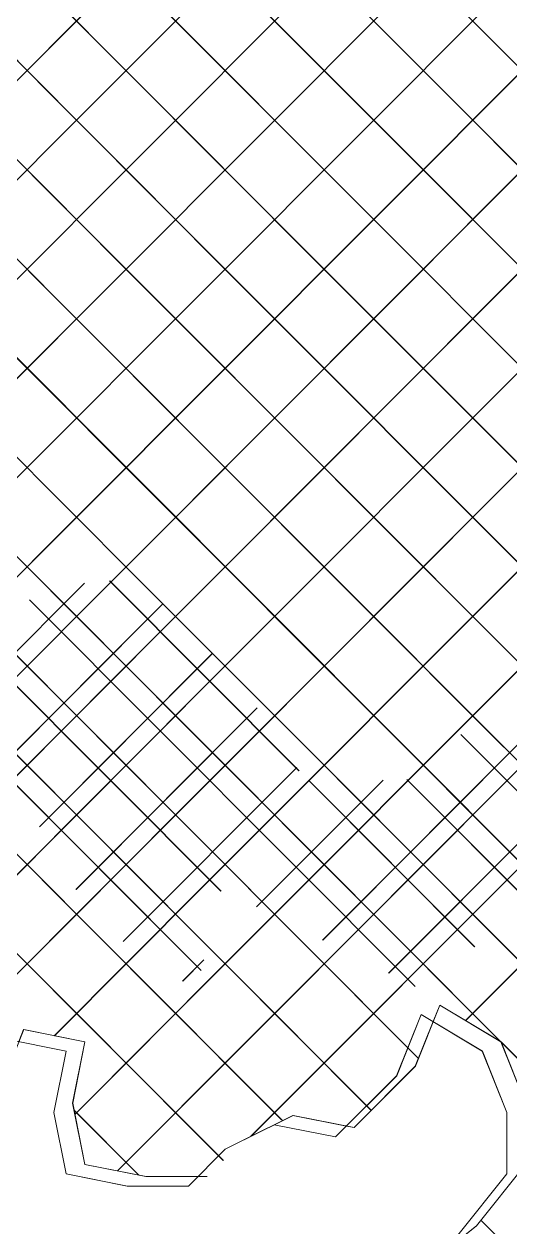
# Model space of a CAD drawing. Header units: millimetres. Extents: x -12186 to 152825, y -4386 to 9463.
# Drawn here: x 121236 to 121620, y 3820 to 4770 of the extents above; entities that cross this region are included whole.
import ezdxf

# ---------------------------------------------------------------- set-up
doc = ezdxf.new("R2010")
doc.units = ezdxf.units.MM
doc.layers.add('G-IMPT', color=8, linetype='Continuous', lineweight=5)
doc.layers.add('L-PLNT', color=71, linetype='Continuous', lineweight=5)

# ---------------------------------------------------------------- blocks, each defined once
blk = doc.blocks.new('SVA_Shades of Green Tree - Australian_Tree_based_on_Leopard_Tree_2901-V502-Section 4')
at = {"layer": 'G-IMPT'}
for p, q in [((-38126.21, 4731.06), (-37875.58, 4982.11)), ((-38126.08, 4731.06), (-37875.45, 4982.11)), ((-38125.76, 4735.54), (-38335.68, 4945.82)), ((-38125.63, 4735.54), (-38335.55, 4945.82)), ((-38310.13, 4468.4), (-37827.33, 4952.02)), ((-38310, 4468.4), (-37827.2, 4952.02)), ((-37828.58, 4751.58), (-38021.96, 4945.28)), ((-37828.45, 4751.58), (-38021.83, 4945.28)), ((-38125.27, 4339.86), (-37530.05, 4936.08)), ((-38125.14, 4339.86), (-37529.92, 4936.08)), ((-38130.54, 4569.87), (-37793.77, 4907.21)), ((-38130.41, 4569.87), (-37793.64, 4907.21)), ((-37866.5, 4711.13), (-38062.38, 4907.34)), ((-37866.37, 4711.13), (-38062.25, 4907.34)), ((-38170.96, 4372.53), (-37649.61, 4894.75)), ((-38170.83, 4372.53), (-37649.48, 4894.75)), ((-38176.59, 4551.17), (-38492.93, 4868.04)), ((-38176.46, 4551.17), (-38492.8, 4868.04)), ((-38162.09, 4693.51), (-38340.29, 4872.01)), ((-38161.97, 4693.51), (-38340.16, 4872.01)), ((-37901.12, 4667.39), (-38095.26, 4861.85)), ((-37901, 4667.39), (-38095.13, 4861.85)), ((-38079.59, 4307.19), (-37530.05, 4857.65)), ((-38079.46, 4307.19), (-37529.92, 4857.65)), ((-38052.24, 4569.87), (-37760.2, 4862.4)), ((-38052.11, 4569.87), (-37760.07, 4862.4)), ((-38242, 4693.51), (-38104.75, 4830.99)), ((-38241.87, 4693.51), (-38104.62, 4830.99)), ((-37934.69, 4622.58), (-38113.69, 4801.88)), ((-37934.56, 4622.58), (-38113.56, 4801.88)), ((-38047.18, 4261.23), (-37530.05, 4779.22)), ((-38047.05, 4261.23), (-37529.92, 4779.22)), ((-37530.05, 4452.55), (-37828.58, 4751.58)), ((-37529.92, 4452.55), (-37828.45, 4751.58)), ((-37968.25, 4577.77), (-38125.76, 4735.54)), ((-37968.12, 4577.77), (-38125.63, 4735.54)), ((-38163.7, 4693.51), (-38126.21, 4731.06)), ((-38163.57, 4693.51), (-38126.08, 4731.06)), ((-37530.05, 4374.12), (-37866.5, 4711.13)), ((-37529.92, 4374.12), (-37866.37, 4711.13)), ((-38062.85, 4167.1), (-37530.05, 4700.79)), ((-38062.72, 4167.1), (-37529.92, 4700.79)), ((-38391.3, 4465.53), (-38163.7, 4693.51)), ((-38391.17, 4465.53), (-38163.57, 4693.51)), ((-38116.96, 4569.87), (-38240.39, 4693.51)), ((-38116.83, 4569.87), (-38240.26, 4693.51)), ((-38038.66, 4569.87), (-38162.09, 4693.51)), ((-38038.54, 4569.87), (-38161.97, 4693.51)), ((-37530.05, 4295.69), (-37901.12, 4667.39)), ((-37529.92, 4295.69), (-37901, 4667.39)), ((-38062.85, 4088.67), (-37530.05, 4622.37)), ((-38062.72, 4088.67), (-37529.92, 4622.37)), ((-37530.05, 4217.26), (-37934.69, 4622.58)), ((-37529.92, 4217.26), (-37934.56, 4622.58)), ((-37530.05, 4138.83), (-37968.25, 4577.77)), ((-37529.92, 4138.83), (-37968.12, 4577.77)), ((-38268.09, 4432.08), (-38130.54, 4569.87)), ((-38267.96, 4432.08), (-38130.41, 4569.87)), ((-38219.52, 4402.31), (-38052.24, 4569.87)), ((-38219.4, 4402.31), (-38052.11, 4569.87)), ((-37728.36, 4180.61), (-38116.96, 4569.87)), ((-37728.23, 4180.61), (-38116.83, 4569.87)), ((-37672.42, 4203.02), (-38038.66, 4569.87)), ((-37672.29, 4203.02), (-38038.54, 4569.87)), ((-37824.91, 4198.9), (-38176.59, 4551.17)), ((-37740.46, 4114.44), (-38176.46, 4551.17)), ((-38045.72, 4027.4), (-37530.05, 4543.94)), ((-38045.59, 4027.4), (-37529.92, 4543.94)), ((-37617, 3912.21), (-38224.96, 4521.19)), ((-37616.87, 3912.21), (-38224.83, 4521.19)), ((-38114.61, 4332.23), (-38273.33, 4491.22)), ((-38114.48, 4332.23), (-38273.2, 4491.22)), ((-38015.47, 3919.21), (-38566.33, 4471)), ((-38015.34, 3919.21), (-38566.2, 4471)), ((-38045.93, 4028.15), (-38485.72, 4468.68)), ((-38045.8, 4028.15), (-38485.59, 4468.68)), ((-38069.06, 4129.75), (-38404.72, 4465.97)), ((-38068.94, 4129.75), (-38404.59, 4465.97)), ((-38057.87, 4196.97), (-38323.73, 4463.27)), ((-38057.75, 4196.97), (-38323.6, 4463.27)), ((-38028.59, 3966.14), (-37530.05, 4465.51)), ((-38028.46, 3966.14), (-37529.92, 4465.51)), ((-38050.5, 3875.87), (-38631.35, 4457.7)), ((-38046.73, 3872.22), (-38631.23, 4457.7)), ((-38712.96, 3829.61), (-38170.96, 4372.53)), ((-38712.88, 3829.56), (-38170.83, 4372.53)), ((-38660.76, 3803.47), (-38125.27, 4339.86)), ((-38660.67, 3803.43), (-38125.14, 4339.86)), ((-38396.05, 4088.6), (-38156.52, 4328.54)), ((-38395.92, 4088.6), (-38156.39, 4328.54)), ((-37986.99, 4180.21), (-38136.72, 4330.19)), ((-37986.86, 4180.21), (-38136.59, 4330.19)), ((-38046.69, 4264.19), (-38114.61, 4332.23)), ((-38046.56, 4264.19), (-38114.48, 4332.23)), ((-38608.47, 3777.29), (-38079.46, 4307.19)), ((-38438.94, 3947.23), (-38079.59, 4307.19)), ((-38372.94, 4033.32), (-38094.66, 4312.08)), ((-38372.82, 4033.32), (-38094.53, 4312.08)), ((-37895.21, 4009.85), (-38200.06, 4315.21)), ((-37895.08, 4009.85), (-38199.93, 4315.21)), ((-37916.14, 4020.32), (-37639.56, 4297.37)), ((-37916.01, 4020.32), (-37639.43, 4297.37)), ((-37968.34, 4046.46), (-37725.04, 4290.17)), ((-37968.21, 4046.46), (-37724.89, 4290.19)), ((-38192.07, 4136.06), (-38055.5, 4272.87)), ((-38191.95, 4136.06), (-38055.37, 4272.87)), ((-38379.88, 3927.96), (-38047.18, 4261.23)), ((-38379.76, 3927.96), (-38047.05, 4261.23)), ((-38048.65, 4085.12), (-38228.91, 4265.69)), ((-38048.53, 4085.12), (-38228.79, 4265.69)), ((-37867.03, 4084.24), (-38046.69, 4264.19)), ((-37616.87, 3833.78), (-38046.56, 4264.19)), ((-38064.32, 4022.39), (-38277.97, 4236.39)), ((-38064.19, 4022.39), (-38277.84, 4236.39)), ((-38163.22, 4086.54), (-38020.08, 4229.92)), ((-38163.09, 4086.54), (-38019.96, 4229.92)), ((-37675.17, 4024.72), (-37859.11, 4208.97)), ((-37675.04, 4024.72), (-37858.98, 4208.97)), ((-37827.44, 3966.15), (-38057.87, 4196.97)), ((-37827.31, 3966.15), (-38057.75, 4196.97)), ((-37740.59, 4114.44), (-37824.52, 4198.51)), ((-38125.97, 4045.43), (-37988.76, 4182.87)), ((-38125.84, 4045.43), (-37988.63, 4182.87)), ((-38020.55, 4072.6), (-37920.54, 4172.77)), ((-38020.42, 4072.6), (-37920.41, 4172.77)), ((-37848.16, 4041.14), (-37979.56, 4172.77)), ((-37848.03, 4041.14), (-37979.43, 4172.77)), ((-37786.25, 4057.57), (-37901.82, 4173.33)), ((-37786.13, 4057.57), (-37901.69, 4173.33)), ((-38330.94, 3898.56), (-38062.85, 4167.1)), ((-38330.81, 3898.56), (-38062.72, 4167.1)), ((-38011.46, 3904.87), (-37764.41, 4152.32)), ((-38011.33, 3904.87), (-37764.29, 4152.32)), ((-37900.93, 3961.34), (-38069.06, 4129.75)), ((-37892.43, 3952.95), (-38068.94, 4129.75)), ((-37855.28, 3982.88), (-37734.16, 4104.21)), ((-37855.15, 3982.88), (-37734.03, 4104.21)), ((-38180.41, 3970.91), (-38062.85, 4088.67)), ((-38180.28, 3970.91), (-38062.72, 4088.67)), ((-37617, 3833.78), (-37866.17, 4083.38)), ((-38078.98, 4014.06), (-38062.2, 4030.87)), ((-38078.85, 4014.06), (-38062.07, 4030.87)), ((-38164.19, 3908.73), (-38045.72, 4027.4)), ((-38164.06, 3908.73), (-38045.59, 4027.4)), ((-37933.49, 3915.53), (-38045.93, 4028.15)), ((-37929.72, 3911.87), (-38045.8, 4028.15)), ((-38130.51, 3864.04), (-38028.59, 3966.14)), ((-38130.38, 3864.04), (-38028.46, 3966.14)), ((-37617, 3755.36), (-37827.3, 3966.01)), ((-37616.87, 3755.36), (-37827.17, 3966.01)), ((-37892.56, 3952.95), (-37900.93, 3961.34)), ((-38000.98, 3904.7), (-38015.47, 3919.21)), ((-37999.97, 3903.81), (-38015.34, 3919.21)), ((-38113.61, 3860.66), (-38164.84, 3911.98)), ((-38113.48, 3860.66), (-38164.71, 3911.98)), ((-37929.85, 3911.87), (-37933.49, 3915.53)), ((-38024.92, 3891.38), (-38011.46, 3904.87)), ((-38024.79, 3891.38), (-38011.33, 3904.87)), ((-38046.85, 3872.22), (-38050.5, 3875.87)), ((-38059.54, 3859.52), (-38066.83, 3859.52)), ((-37618.62, 3600.12), (-37843.22, 3825.1)), ((-37618.49, 3600.12), (-37843.09, 3825.1))]:
    blk.add_line(p, q, dxfattribs=at)
at = {"layer": 'G-IMPT', "flags": 128}
for points in [[(-38214.22, 3491.38), (-38175.52, 3539.82), (-38175.52, 3588.26), (-38185.19, 3636.7), (-38127.14, 3646.39), (-38069.09, 3607.64), (-38020.71, 3627.01), (-38020.71, 3675.45), (-38040.06, 3723.89), (-37991.68, 3752.95), (-37943.31, 3743.27), (-37894.93, 3782.02), (-37846.55, 3820.77), (-37807.85, 3869.21), (-37807.85, 3917.64), (-37827.2, 3966.08), (-37875.58, 3995.15), (-37894.93, 3946.71), (-37943.31, 3898.27), (-37991.68, 3907.96), (-38030.39, 3888.58)], [(-37858.3, 3811.46), (-37846.68, 3820.77), (-37807.98, 3869.21), (-37807.98, 3917.64), (-37827.33, 3966.08), (-37875.7, 3995.15), (-37880.93, 3982.07)], [(-38059.41, 3859.52), (-38107.79, 3859.52), (-38156.17, 3869.21), (-38165.84, 3917.64), (-38156.17, 3966.08), (-38204.55, 3975.77), (-38223.9, 3927.33), (-38214.22, 3878.89), (-38223.9, 3830.46), (-38281.95, 3801.39), (-38320.65, 3849.83), (-38330.33, 3898.27), (-38378.71, 3927.33), (-38427.08, 3956.4), (-38456.11, 3898.27), (-38407.73, 3878.89), (-38456.11, 3840.14), (-38465.79, 3791.7), (-38514.16, 3752.95), (-38552.87, 3656.08), (-38533.52, 3607.64), (-38591.57, 3588.26), (-38639.95, 3559.2), (-38685.65, 3586.65)], [(-38066.83, 3859.52), (-38107.92, 3859.52), (-38156.3, 3869.21), (-38165.97, 3917.64), (-38156.3, 3966.08), (-38204.67, 3975.77), (-38208.5, 3966.2)], [(-37880.93, 3982.07), (-37895.06, 3946.71), (-37943.43, 3898.27), (-37949.51, 3899.49)], [(-37949.51, 3899.49), (-37991.81, 3907.96), (-38030.51, 3888.58)]]:
    blk.add_lwpolyline(points, dxfattribs=at)
at = {"layer": 'L-PLNT'}
for p, q in [((-37890.43, 3987.75), (-37909.78, 3939.31)), ((-37909.73, 3939.31), (-37890.38, 3987.75)), ((-37890.43, 3987.75), (-37890.38, 3987.75)), ((-37890.38, 3987.75), (-37842.01, 3958.69)), ((-37842.05, 3958.69), (-37890.38, 3987.73)), ((-38219.35, 3968.38), (-38170.97, 3958.69)), ((-38171.02, 3958.69), (-38219.35, 3968.37)), ((-38180.69, 3910.25), (-38171.02, 3958.69)), ((-38170.97, 3958.69), (-38180.65, 3910.25)), ((-38171.02, 3958.69), (-38170.97, 3958.69)), ((-37822.7, 3910.25), (-37842.05, 3958.69)), ((-37842.05, 3958.69), (-37842.01, 3958.69)), ((-37842.01, 3958.69), (-37822.65, 3910.25)), ((-37909.78, 3939.31), (-37958.15, 3890.88)), ((-37958.11, 3890.88), (-37909.73, 3939.31)), ((-37909.78, 3939.31), (-37909.73, 3939.31)), ((-38171.02, 3861.81), (-38180.69, 3910.25)), ((-38180.69, 3910.25), (-38180.65, 3910.25)), ((-38180.65, 3910.25), (-38170.97, 3861.81)), ((-37822.7, 3861.81), (-37822.7, 3910.25)), ((-37822.7, 3910.25), (-37822.65, 3910.25)), ((-37822.65, 3910.25), (-37822.65, 3861.81)), ((-38045.19, 3881.19), (-38006.49, 3900.56)), ((-38006.53, 3900.56), (-38045.19, 3881.21)), ((-38006.53, 3900.56), (-38006.49, 3900.56)), ((-38006.49, 3900.56), (-37958.11, 3890.88)), ((-37958.15, 3890.88), (-38006.49, 3900.55)), ((-37958.15, 3890.88), (-37958.11, 3890.88)), ((-38045.24, 3881.19), (-38074.26, 3852.12)), ((-38074.22, 3852.12), (-38045.19, 3881.19)), ((-38045.24, 3881.19), (-38045.19, 3881.19)), ((-38171.02, 3861.81), (-38170.97, 3861.81)), ((-38170.97, 3861.81), (-38122.6, 3852.12)), ((-38122.64, 3852.12), (-38170.97, 3861.8)), ((-37861.4, 3813.37), (-37822.7, 3861.81)), ((-37822.65, 3861.81), (-37861.36, 3813.37)), ((-37822.7, 3861.81), (-37822.65, 3861.81)), ((-38122.64, 3852.12), (-38122.6, 3852.12)), ((-38122.6, 3852.12), (-38074.22, 3852.12)), ((-38074.26, 3852.12), (-38122.6, 3852.12)), ((-38074.26, 3852.12), (-38074.22, 3852.12))]:
    blk.add_line(p, q, dxfattribs=at)

msp = doc.modelspace()

# ---------------------------------------------------------------- block references
at = {"layer": 'L-PLNT'}
msp.add_blockref('SVA_Shades of Green Tree - Australian_Tree_based_on_Leopard_Tree_2901-V502-Section 4', (159440.27, 0), dxfattribs=at)

doc.saveas('drawing.dxf')
